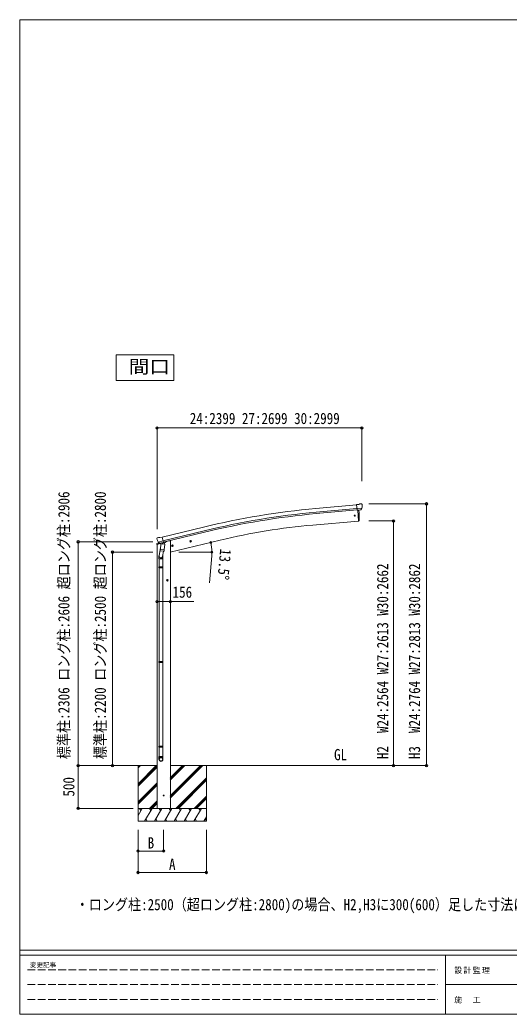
# Model space of a CAD drawing. Units: millimetres, scale not verified. Extents: x -8385 to 8479, y -5853 to 5787.
# Drawn here: x -8385 to -2659, y -5853 to 5787 of the extents above; entities that cross this region are included whole.
import ezdxf
from ezdxf.enums import TextEntityAlignment as Align

# ---------------------------------------------------------------- set-up
doc = ezdxf.new("R2010")
doc.units = ezdxf.units.MM
doc.header["$LTSCALE"] = 30
doc.header["$PDMODE"] = 32
doc.header["$PDSIZE"] = 30
doc.linetypes.add('DASHED3', pattern=[4, 3, -1])
for name, color, linetype, lineweight in [('0-0_0', 7, 'Continuous', 9), ('0-1_本体', 4, 'Continuous', 9), ('0-2_部品', 7, 'Continuous', 9), ('0-3_ELV2', 4, 'Continuous', 9), ('0-6_OTH_LINE', 7, 'Continuous', 9), ('0-A_寸法', 7, 'Continuous', 9), ('F-0_240', 7, 'Continuous', 9)]:
    doc.layers.add(name, color=color, linetype=linetype, lineweight=lineweight)
doc.styles.add('ＭＳ ゴシック', font='')
doc.styles.get('ＭＳ ゴシック').set_extended_font_data('MS Gothic')

msp = doc.modelspace()

# ---------------------------------------------------------------- linework, layer by layer
at = {"layer": '0-0_0'}
for p, q in [((-7376.61, -2943.49), (-6780.27, -2943.49)), ((-7002.52, -3154.72), (-6791.29, -2943.49)), ((-7002.52, -2970.87), (-6975.14, -2943.49)), ((-7002.52, -2956.73), (-6989.28, -2943.49)), ((-7002.52, -3168.86), (-6780.27, -2946.61)), ((-7002.52, -3183), (-6780.27, -2960.75)), ((-6624.77, -2943.49), (-4302.68, -2943.49)), ((-6624.77, -3325.75), (-6242.51, -2943.49)), ((-6624.77, -3297.46), (-6270.79, -2943.49)), ((-6624.77, -3311.61), (-6256.65, -2943.49)), ((-6624.77, -3113.62), (-6454.64, -2943.49)), ((-6624.77, -3099.48), (-6468.78, -2943.49)), ((-6624.77, -3085.33), (-6482.93, -2943.49)), ((-6202.52, -2943.49), (-6202.52, -3593.49)), ((-6558.67, -3443.49), (-6202.52, -3087.35)), ((-6544.52, -3443.49), (-6202.52, -3101.49)), ((-6530.38, -3443.49), (-6202.52, -3115.63)), ((-7002.52, -3366.85), (-6780.27, -3144.6)), ((-7002.52, -3380.99), (-6780.27, -3158.74)), ((-7002.52, -3395.13), (-6780.27, -3172.88)), ((-6867.03, -3443.49), (-6780.27, -3356.73)), ((-6852.89, -3443.49), (-6780.27, -3370.87)), ((-6346.53, -3443.49), (-6202.52, -3299.48)), ((-6332.39, -3443.49), (-6202.52, -3313.62)), ((-6318.25, -3443.49), (-6202.52, -3327.76)), ((-6202.52, -3443.49), (-7002.52, -3443.49)), ((-7002.52, -3527.32), (-6954.12, -3443.49)), ((-6969.13, -3469.47), (-6984.13, -3443.49)), ((-6925.26, -3593.49), (-6838.66, -3443.49)), ((-6853.66, -3469.47), (-6868.66, -3443.49)), ((-6838.75, -3443.49), (-6780.27, -3385.01)), ((-6809.79, -3593.49), (-6723.19, -3443.49)), ((-6738.19, -3469.47), (-6753.19, -3443.49)), ((-6694.32, -3593.49), (-6607.72, -3443.49)), ((-6622.72, -3469.47), (-6637.72, -3443.49)), ((-6578.85, -3593.49), (-6492.24, -3443.49)), ((-6507.25, -3469.47), (-6522.25, -3443.49)), ((-6463.38, -3593.49), (-6376.77, -3443.49)), ((-6406.78, -3443.49), (-6391.77, -3469.47)), ((-6347.91, -3593.49), (-6261.3, -3443.49)), ((-6276.3, -3469.47), (-6291.31, -3443.49)), ((-6910.26, -3567.51), (-6895.26, -3593.49)), ((-6794.79, -3567.51), (-6779.79, -3593.49)), ((-6679.32, -3567.51), (-6664.32, -3593.49)), ((-6563.85, -3567.51), (-6548.85, -3593.49)), ((-6448.38, -3567.51), (-6433.38, -3593.49)), ((-6332.91, -3567.51), (-6317.91, -3593.49)), ((-6232.44, -3593.49), (-6202.52, -3541.68)), ((-6217.44, -3567.51), (-6202.52, -3593.34))]:
    msp.add_line(p, q, dxfattribs=at)
msp.add_lwpolyline([(-7002.52, -2943.49), (-7002.52, -3593.49), (-6202.52, -3593.49)], dxfattribs=at)
at = {"layer": '0-1_本体', "color": 6}
for p, q in [((-3625.16, 120.54), (-4299.05, 120.54)), ((-3625.16, -2943.49), (-3625.16, 120.54)), ((-4011.32, -79.49), (-4299.05, -79.49)), ((-4011.32, -2943.49), (-4011.32, -79.49)), ((-4011.32, -2943.49), (-4299.05, -2943.49)), ((-3625.16, -2943.49), (-4299.05, -2943.49))]:
    msp.add_line(p, q, dxfattribs=at)
at = {"layer": '0-1_本体'}
for p, q in [((-4920.7, 66.51), (-4443.39, 109.83)), ((-4916.8, 23.47), (-4439.68, 66.77)), ((-4915.28, 6.76), (-4438.16, 50.06)), ((-4430.95, 47.9), (-4419.78, -79.7)), ((-4957.73, -126.77), (-4419.78, -79.7)), ((-6720.25, -269.9), (-6237.4, -152.32)), ((-6227.18, -194.31), (-6710.19, -311.81)), ((-6706.25, -328.24), (-6223.21, -210.62)), ((-6644.77, -313.49), (-6678.28, -321.53)), ((-6624.27, -313.49), (-6644.77, -313.49)), ((-6624.77, -443.49), (-6039.1, -302.88)), ((-6624.27, -313.49), (-6624.27, -3443.49)), ((-6780.27, -353.19), (-6780.27, -3443.49))]:
    msp.add_line(p, q, dxfattribs=at)
for centre, radius, start, end in [((-4106.69, -8902.07), 9005.44, 95.18612, 103.68612), ((-4106.69, -8902.07), 8962.23, 95.18612, 103.68612), ((-4106.69, -8902.07), 8945.44, 95.18612, 103.68612), ((-4312.75, -7495.07), 7396.48, 95.00259, 103.49741)]:
    msp.add_arc(centre, radius, start, end, dxfattribs=at)
at = {"layer": '0-1_本体', "color": 6}
for p in [(-3625.16, 120.54), (-4011.32, -79.49), (-4011.32, -2943.49), (-3625.16, -2943.49)]:
    msp.add_point(p, dxfattribs=at)
at = {"layer": '0-2_部品'}
for p, q in [((-4417.01, 114.28), (-4405.29, 121.04)), ((-4390.39, 122.63), (-4404.05, 121.43)), ((-4381.25, 116.88), (-4386.74, 121.48)), ((-4417.01, 114.28), (-4443.58, 111.95)), ((-4437.92, 47.29), (-4443.58, 111.95)), ((-4380.72, 71.99), (-4439.63, 66.83)), ((-4427.96, 48.16), (-4437.92, 47.29)), ((-4430.95, 47.9), (-4419.78, -79.7)), ((-4394.35, 51.1), (-4402.06, 50.43)), ((-4391.97, 52.5), (-4381.03, 71.44)), ((-4380.19, 114.83), (-4380.07, 113.49)), ((-4419.78, -79.7), (-4417.73, -79.45)), ((-6782.84, -353.81), (-6740.13, -343.56)), ((-6782.84, -346.92), (-6782.84, -353.81)), ((-6781.71, -285.48), (-6781.43, -286.63)), ((-6777.49, -276.9), (-6781.35, -283.2)), ((-6754.33, -337.71), (-6780.54, -344)), ((-6774.4, -274.65), (-6761.21, -271.49)), ((-6767.66, -325.78), (-6710.15, -311.98)), ((-6750.8, -340.69), (-6767.18, -326.2)), ((-6746.65, -274.16), (-6759.91, -271.46)), ((-6748.1, -341.26), (-6740.58, -339.45)), ((-6747.26, -341.15), (-6745.73, -340.79)), ((-6746.65, -274.16), (-6720.72, -267.94)), ((-6745.73, -340.79), (-6709.02, -331.97)), ((-6743.89, -341.01), (-6743.94, -341.76)), ((-6743.19, -342.8), (-6717.37, -349.23)), ((-6736.27, -348.14), (-6740.94, -414.98)), ((-6690.58, -351.34), (-6736.27, -348.14)), ((-6734.49, -344.96), (-6734.72, -348.25)), ((-6714.98, -333.8), (-6716, -348.41)), ((-6709.02, -331.97), (-6707.5, -331.61)), ((-6705.94, -329.5), (-6705, -329.57)), ((-6705, -329.57), (-6691.68, -344.89)), ((-6701, -334.16), (-6682.12, -329.63)), ((-6691.68, -344.89), (-6692.13, -351.23)), ((-6678.28, -321.45), (-6678.28, -324.77)), ((-6396.04, -319.67), (-6376.59, -315)), ((-6391.48, -311.89), (-6393.62, -319.09)), ((-6384.19, -310.14), (-6391.48, -311.89)), ((-6383.98, -327.06), (-6388.65, -307.61)), ((-6379.02, -315.58), (-6384.19, -310.14)), ((-6381.15, -322.78), (-6379.02, -315.58)), ((-6739.21, -390.21), (-6755.12, -486.38)), ((-6741.8, -427.45), (-6740.93, -414.98)), ((-6741.41, -428.8), (-6741.41, -428.8)), ((-6695.25, -418.17), (-6740.94, -414.98)), ((-6739.96, -429.58), (-6698.26, -432.5)), ((-6703.69, -432.12), (-6714.42, -495.71)), ((-6695.27, -418.17), (-6696.16, -430.87)), ((-6695.25, -418.17), (-6690.58, -351.34)), ((-6609.96, -371.03), (-6590.52, -366.36)), ((-6605.41, -363.25), (-6607.54, -370.45)), ((-6598.11, -361.5), (-6605.41, -363.25)), ((-6597.91, -378.42), (-6602.57, -358.97)), ((-6592.94, -366.94), (-6598.11, -361.5)), ((-6595.07, -374.14), (-6592.94, -366.94)), ((-6757.27, -523.54), (-6757.27, -489.19)), ((-6711.27, -523.54), (-6757.27, -523.54)), ((-6755.27, -523.54), (-6755.27, -617.54)), ((-6713.27, -523.54), (-6713.27, -617.54)), ((-6711.27, -488.89), (-6711.27, -523.54)), ((-6757.27, -619.54), (-6756.27, -617.54)), ((-6711.27, -619.54), (-6757.27, -619.54)), ((-6711.27, -627.54), (-6757.27, -627.54)), ((-6712.27, -617.54), (-6756.27, -617.54)), ((-6712.27, -629.54), (-6756.27, -629.54)), ((-6755.27, -629.54), (-6755.27, -1723.73)), ((-6713.27, -629.54), (-6713.27, -1723.73)), ((-6711.27, -619.54), (-6712.27, -617.54)), ((-6711.27, -627.54), (-6712.27, -629.54)), ((-6711.27, -619.54), (-6711.27, -627.54)), ((-6648.77, -773.61), (-6668.77, -773.61)), ((-6658.77, -766.1), (-6665.27, -769.85)), ((-6665.27, -769.85), (-6665.27, -777.36)), ((-6665.27, -777.36), (-6658.77, -781.11)), ((-6658.77, -783.61), (-6658.77, -763.61)), ((-6652.27, -769.85), (-6658.77, -766.1)), ((-6757.27, -1725.73), (-6756.27, -1723.73)), ((-6711.27, -1725.73), (-6757.27, -1725.73)), ((-6711.27, -1733.73), (-6757.27, -1733.73)), ((-6712.27, -1723.73), (-6756.27, -1723.73)), ((-6712.27, -1735.73), (-6756.27, -1735.73)), ((-6755.27, -1735.73), (-6755.27, -2713.92)), ((-6713.27, -1735.73), (-6713.27, -2713.92)), ((-6711.27, -1725.73), (-6712.27, -1723.73)), ((-6711.27, -1733.73), (-6712.27, -1735.73)), ((-6711.27, -1725.73), (-6711.27, -1733.73)), ((-6757.27, -2715.92), (-6756.27, -2713.92)), ((-6711.27, -2715.92), (-6757.27, -2715.92)), ((-6711.27, -2723.92), (-6757.27, -2723.92)), ((-6712.27, -2713.92), (-6756.27, -2713.92)), ((-6712.27, -2725.92), (-6756.27, -2725.92)), ((-6755.27, -2725.92), (-6755.27, -2835.92)), ((-6713.27, -2725.92), (-6713.27, -2835.92)), ((-6711.27, -2715.92), (-6712.27, -2713.92)), ((-6711.27, -2723.92), (-6712.27, -2725.92)), ((-6711.27, -2715.92), (-6711.27, -2723.92)), ((-6757.27, -2870.06), (-6757.27, -2835.92)), ((-6711.27, -2835.92), (-6757.27, -2835.92)), ((-6711.27, -2870.06), (-6711.27, -2835.92))]:
    msp.add_line(p, q, dxfattribs=at)
for points in [[(-4427.96, 48.16), (-4427.69, 48.09), (-4402.31, 50.31), (-4402.06, 50.43)], [(-4380.64, 72.62), (-4380.93, 71.63), (-4381.03, 71.44)], [(-6767.93, -325.21), (-6767.34, -326.05), (-6767.18, -326.2)], [(-6715.29, -333.39), (-6715.53, -333.54), (-6740.3, -339.48), (-6740.58, -339.45)], [(-6715.29, -333.39), (-6705.57, -331.05), (-6720.72, -267.94)], [(-6393.62, -319.09), (-6388.45, -324.53), (-6381.15, -322.78)], [(-6607.54, -370.45), (-6602.37, -375.89), (-6595.07, -374.14)], [(-6757.27, -619.54), (-6757.27, -627.54), (-6756.27, -629.54)], [(-6658.77, -781.11), (-6652.27, -777.36), (-6652.27, -769.85)], [(-6757.27, -1725.73), (-6757.27, -1733.73), (-6756.27, -1735.73)], [(-6757.27, -2715.92), (-6757.27, -2723.92), (-6756.27, -2725.92)]]:
    msp.add_lwpolyline(points, dxfattribs=at)
for centre, radius in [((-4465.47, -16.44), 6.5), ((-6386.32, -317.34), 8.5), ((-6386.32, -317.34), 7.7), ((-6386.32, -317.34), 6.5), ((-6600.24, -368.69), 8.5), ((-6600.24, -368.69), 7.7), ((-6600.24, -368.69), 6.5), ((-6658.77, -773.61), 8.5), ((-6658.77, -773.61), 7.7), ((-6658.77, -773.61), 6.5)]:
    msp.add_circle(centre, radius, dxfattribs=at)
for centre, radius, start, end in [((-4403.79, 118.44), 3, 95, 120), ((-4389.95, 117.65), 5, 50.00648, 94.99352), ((-5313.55, -23.89), 900, 356.63919, 4.64986), ((-4581.7, 95.85), 202.4, 353.4085, 5), ((-4418.09, -76.47), 3, 277, 356.63919), ((-6779.84, -346.92), 3, 103.5, 180), ((-6584.63, -239.38), 202.4, 193.5, 205.09125), ((-6773.23, -279.51), 5, 103.5, 148.5), ((-6760.51, -274.4), 3, 78.5, 103.5), ((-6747.38, -340.67), 0.5, 248.23754, 283.5), ((-6744.39, -340.98), 0.5, 356, 103.5), ((-6742.94, -341.82), 1, 176, 256), ((-6717.02, -348.26), 1.03, 250.03897, 351.96569), ((-6714.38, -333.88), 0.604, 100.59842, 172.20595), ((-6707.61, -331.12), 0.5, 283.5, 318.76246), ((-6683.28, -324.77), 5, 283.5, 0), ((-6739.86, -427.62), 1.95, 175.04017, 217.47766), ((-6739.82, -427.59), 2, 217.40962, 266), ((-6698.12, -430.5), 2, 266, 349.46843), ((-6727.27, -489.19), 30, 177.45142, 180)]:
    msp.add_arc(centre, radius, start, end, dxfattribs=at)
for centre, major_axis, ratio, start_param, end_param in [((-4375.86, 118.88), (-15.35, 3.44), 0.101033, 5.97514262, 5.97537366), ((-4383.19, 114.58), (2.71, -1.31), 0.997474, 0.53665673, 1.32256522), ((-4394.62, 54.1), (1.62, -2.54), 0.997631, 5.80419048, 5.89294842), ((-4394.69, 54.21), (-3.5, 2.17), 0.650902, 2.11455212, 2.18736272), ((-4394.57, 54.01), (1.62, -2.54), 0.997631, 5.96575902, 6.76218013), ((-6778.79, -284.76), (-1.57, -2.57), 0.99628, 4.71238898, 5.49965061), ((-6748.82, -338.44), (-0.73, -2.92), 0.997631, 5.80419048, 6.60061159), ((-6748.76, -338.21), (2.63, 3.16), 0.650902, 4.09582259, 4.16863319), ((-6748.79, -338.34), (-0.73, -2.92), 0.997631, 0.39023689, 0.47899483), ((-6734.27, -488.89), (23, 0), 0.996195, 2.55602575, 6.56630284), ((-6734.27, -488.89), (21, 0), 0.996195, 2.93491471, 5.95123941), ((-6734.27, -2868.32), (-23, 0), 0.996195, 3.14159265, 6.28318531), ((-6734.27, -2870.06), (-23, 0), 0.996195, 3.14159265, 6.28318531), ((-6734.27, -2870.06), (0, -23.43), 0.981806, 4.71238898, 7.85398163)]:
    msp.add_ellipse(centre, major_axis=major_axis, ratio=ratio, start_param=start_param, end_param=end_param, dxfattribs=at)
msp.add_ellipse((-6734.27, -2870.06), major_axis=(21, 0), ratio=0.996195, dxfattribs=at)
at = {"layer": '0-3_ELV2'}
msp.add_circle((-6702.52, -3293.49), 4.5, dxfattribs=at)
at = {"layer": '0-6_OTH_LINE', "color": 6}
for p, q in [((-7702.04, -324), (-6828.58, -324)), ((-7702.04, -2943.49), (-7702.04, -324)), ((-7301.33, -443.49), (-6828.58, -443.49)), ((-7301.33, -2943.49), (-7301.33, -443.49)), ((-7702.04, -2943.49), (-7059.94, -2943.49)), ((-7702.04, -3443.49), (-7702.04, -2943.49)), ((-7301.33, -2943.49), (-7059.94, -2943.49)), ((-7702.04, -3443.49), (-7059.94, -3443.49)), ((-7002.52, -4193.49), (-7002.52, -3694.49)), ((-7002.52, -3943.49), (-7002.52, -3694.49)), ((-6702.52, -3943.49), (-6702.52, -3694.49)), ((-6202.52, -4193.49), (-6202.52, -3694.49)), ((-7002.52, -3943.49), (-6702.52, -3943.49)), ((-7002.52, -4193.49), (-6202.52, -4193.49))]:
    msp.add_line(p, q, dxfattribs=at)
at = {"layer": '0-6_OTH_LINE', "color": 3}
msp.add_lwpolyline([(-7260.14, 1864.42), (-6583.73, 1864.42), (-6583.73, 1564.92), (-7260.14, 1564.92)], close=True, dxfattribs=at)
at = {"layer": '0-6_OTH_LINE', "color": 6}
for p in [(-7702.04, -324), (-7301.33, -443.49), (-7702.04, -2943.49), (-7301.33, -2943.49), (-7702.04, -3443.49), (-7002.52, -3943.49), (-6702.52, -3943.49), (-7002.52, -4193.49), (-6202.52, -4193.49)]:
    msp.add_point(p, dxfattribs=at)
at = {"layer": '0-A_寸法', "color": 6}
for p, q in [((-6780.27, 1009.82), (-4381.27, 1009.82)), ((-6780.27, 1009.82), (-6780.27, -173.82)), ((-4381.27, 1009.82), (-4381.27, 388.25)), ((-6523.77, -443.49), (-6136.92, -443.49)), ((-6139.77, -485.95), (-6167.51, -802.71)), ((-6624.27, -1023.38), (-6780.27, -1023.38)), ((-6624.27, -1023.38), (-6348.36, -1023.38))]:
    msp.add_line(p, q, dxfattribs=at)
for centre in [(-6151.37, -329.83), (-6137.92, -443.49)]:
    msp.add_circle(centre, 10.62, dxfattribs=at)
for start, end in [(0, 13.5), (354.99678, 0)]:
    msp.add_arc((-6624.77, -443.49), 486.86, start, end, dxfattribs=at)
for p in [(-6780.27, 1009.82), (-4381.27, 1009.82), (-6780.27, -1023.38), (-6624.27, -1023.38)]:
    msp.add_point(p, dxfattribs=at)
at = {"layer": 'F-0_240', "color": 5}
for p, q in [((-8385.45, 5787.34), (-8385.45, -5852.66)), ((-8385.45, 5787.34), (8054.55, 5787.34)), ((-8385.45, -5102.66), (8054.55, -5102.66)), ((-8385.45, -5162.66), (5387.79, -5162.66)), ((-3402.21, -5162.66), (-3402.21, -5852.66)), ((-3402.21, -5507.66), (2747.79, -5507.66)), ((-8385.45, -5852.66), (8054.55, -5852.66))]:
    msp.add_line(p, q, dxfattribs=at)
at = {"layer": 'F-0_240', "color": 4, "linetype": 'DASHED3'}
for p, q in [((-8295.46, -5335.16), (-3492.21, -5335.16)), ((-8295.46, -5507.66), (-3492.21, -5507.66)), ((-8295.46, -5680.16), (-3492.21, -5680.16))]:
    msp.add_line(p, q, dxfattribs=at)

# ---------------------------------------------------------------- texts
at = {"layer": '0-0_0', "style": 'ＭＳ ゴシック', "width": 0.85}
msp.add_text('GL', height=132, dxfattribs=at).set_placement((-4707.58, -2920.3), align=Align.BOTTOM_LEFT)
at = {"layer": '0-6_OTH_LINE', "color": 2, "style": 'ＭＳ ゴシック', "width": 1.15}
msp.add_text('間口', height=154, dxfattribs=at).set_placement((-7111.65, 1604.04), align=Align.BOTTOM_LEFT)
at = {"layer": '0-6_OTH_LINE', "style": 'ＭＳ ゴシック', "width": 0.85}
for s, p in [('標準柱:2306 ロング柱:2606 超ロング柱:2906', (-7765.75, -2867.44)), ('標準柱:2200 ロング柱:2500 超ロング柱:2800', (-7339.21, -2867.44)), ('500', (-7708.04, -3305.99))]:
    msp.add_text(s, height=132, rotation=90, dxfattribs=at).set_placement(p, align=Align.BOTTOM_LEFT)
for s, p in [('B', (-6890.02, -3953.49)), ('A', (-6640.02, -4203.49))]:
    msp.add_text(s, height=132, dxfattribs=at).set_placement(p, align=Align.BOTTOM_LEFT)
at = {"layer": '0-A_寸法', "style": 'ＭＳ ゴシック', "width": 0.85}
for s, p in [('24:2399 27:2699 30:2999', (-6396.87, 1015.82)), ('156', (-6598.02, -1017.38)), ('・ロング柱:2500（超ロング柱:2800)の場合、H2,H3に300(600）足した寸法にしてください。', (-7731.55, -4675.58))]:
    msp.add_text(s, height=132, dxfattribs=at).set_placement(p, align=Align.BOTTOM_LEFT)
for s, rotation, p in [('13.5°', 264.997, (-6080.03, -398.32)), ('H2\u3000W24:2564 W27:2613 W30:2662', 90, (-4034.34, -2867.44)), ('H3\u3000W24:2764 W27:2813 W30:2862', 90, (-3660.83, -2867.44))]:
    msp.add_text(s, height=132, rotation=rotation, dxfattribs=at).set_placement(p, align=Align.BOTTOM_LEFT)
at = {"layer": 'F-0_240', "style": 'ＭＳ ゴシック'}
msp.add_text('変更記事', height=54.99, dxfattribs=at).set_placement((-8268.23, -5320.16), align=Align.BOTTOM_LEFT)
at = {"layer": 'F-0_240', "char_height": 65.98, "attachment_point": 7, "style": 'ＭＳ ゴシック'}
for s, insert in [('\\T1.17;設計監理', (-3300.89, -5380.16)), ('\\T1.17;施\u3000工', (-3300.89, -5725.16))]:
    msp.add_mtext(s, dxfattribs=dict(at, insert=insert))

doc.saveas('drawing.dxf')
